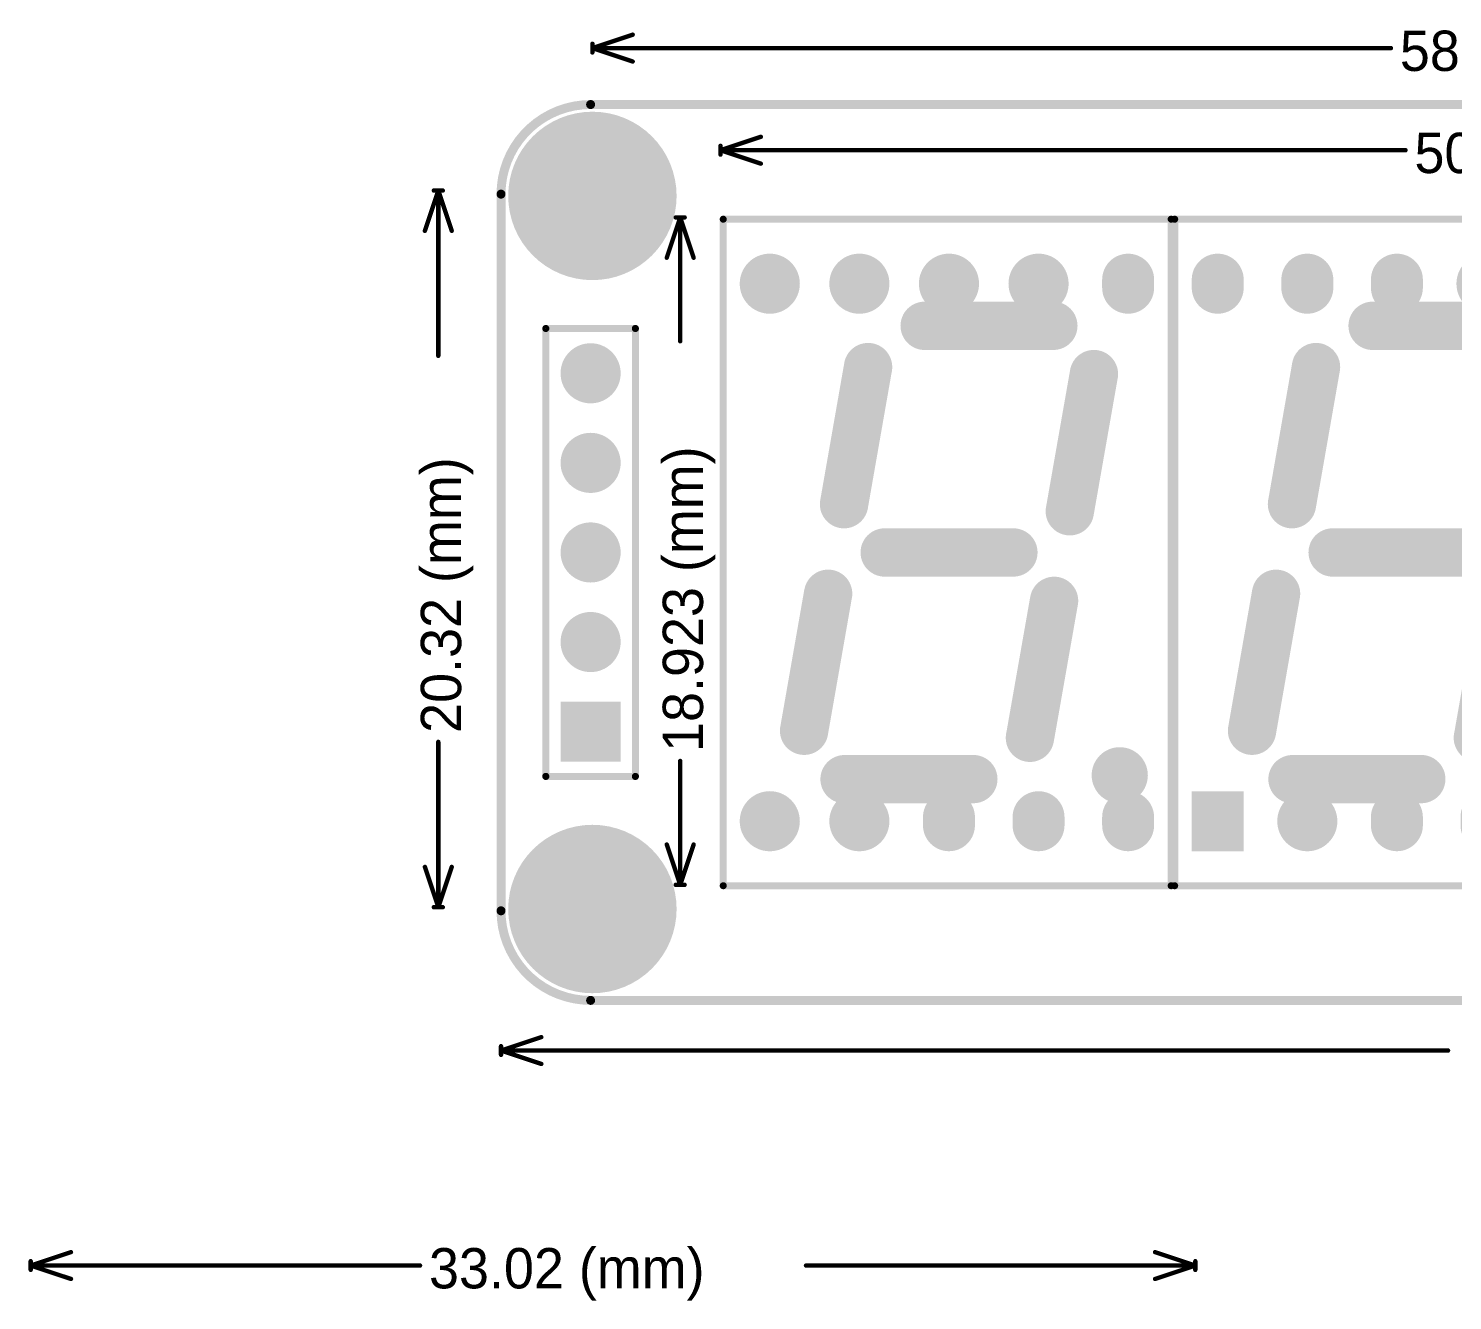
# Model space of a CAD drawing. Extents: x 12.54 to 17.22, y 8.73 to 12.6.
# Drawn here: x 13.098 to 14.687, y 11.181 to 12.601 of the extents above; entities that cross this region are included whole.
import ezdxf

# ---------------------------------------------------------------- set-up
doc = ezdxf.new("R2010")
doc.units = 0
doc.layers.get('0').update_dxf_attribs({"linetype": 'CONTINUOUS'})
for name, color, linetype in [('BOTTOMLAYER', 5, 'CONTINUOUS'), ('BOTTOMSOLDER', 6, 'CONTINUOUS'), ('KEEPOUTLAYER', 6, 'CONTINUOUS'), ('MULTILAYER', 9, 'CONTINUOUS'), ('TOPLAYER', 1, 'CONTINUOUS'), ('TOPOVERLAY', 2, 'CONTINUOUS'), ('TOPSOLDER', 216, 'CONTINUOUS')]:
    doc.layers.add(name, color=color, linetype=linetype)

# ---------------------------------------------------------------- blocks, each defined once
blk = doc.blocks.new('H_10')
at = {"layer": 'BOTTOMLAYER'}
for points, const_width in [([(-0.0148, 0.6, 1), (0.0148, 0.6, 1)], 0.0295), ([(0.0852, 0.6, 1), (0.1148, 0.6, 1)], 0.0295), ([(0.1852, 0.6, 1), (0.2148, 0.6, 1)], 0.0295), ([(0.2852, 0.6, 1), (0.3148, 0.6, 1)], 0.0295), ([(0.3875, 0.6045, 1), (0.4125, 0.6045, 1)], 0.025), ([(0.3875, 0.5955, 1), (0.4125, 0.5955, 1)], 0.025), ([(-0.0148, 0, 1), (0.0148, 0, 1)], 0.0295), ([(0.0852, 0, 1), (0.1148, 0, 1)], 0.0295), ([(0.1875, 0.0045, 1), (0.2125, 0.0045, 1)], 0.025), ([(0.1875, -0.0045, 1), (0.2125, -0.0045, 1)], 0.025), ([(0.2875, 0.0045, 1), (0.3125, 0.0045, 1)], 0.025), ([(0.2875, -0.0045, 1), (0.3125, -0.0045, 1)], 0.025), ([(0.3875, 0.0045, 1), (0.4125, 0.0045, 1)], 0.025), ([(0.3875, -0.0045, 1), (0.4125, -0.0045, 1)], 0.025)]:
    blk.add_lwpolyline(points, format="xyb", close=True, dxfattribs=dict(at, const_width=const_width))
at = {"layer": 'BOTTOMLAYER', "const_width": 0.05}
for points in [[(0.4, 0.6045), (0.4, 0.5955)], [(0.2, 0.0045), (0.2, -0.0045)], [(0.3, 0.0045), (0.3, -0.0045)], [(0.4, 0.0045), (0.4, -0.0045)]]:
    blk.add_lwpolyline(points, dxfattribs=at)
at = {"layer": 'BOTTOMSOLDER'}
for points, const_width in [([(-0.0168, 0.6, 1), (0.0168, 0.6, 1)], 0.0335), ([(0.0832, 0.6, 1), (0.1168, 0.6, 1)], 0.0335), ([(0.1832, 0.6, 1), (0.2168, 0.6, 1)], 0.0335), ([(0.2832, 0.6, 1), (0.3168, 0.6, 1)], 0.0335), ([(0.3855, 0.6045, 1), (0.4145, 0.6045, 1)], 0.029), ([(0.3855, 0.5955, 1), (0.4145, 0.5955, 1)], 0.029), ([(-0.0168, 0, 1), (0.0168, 0, 1)], 0.0335), ([(0.0832, 0, 1), (0.1168, 0, 1)], 0.0335), ([(0.1855, 0.0045, 1), (0.2145, 0.0045, 1)], 0.029), ([(0.2855, 0.0045, 1), (0.3145, 0.0045, 1)], 0.029), ([(0.3855, 0.0045, 1), (0.4145, 0.0045, 1)], 0.029), ([(0.1855, -0.0045, 1), (0.2145, -0.0045, 1)], 0.029), ([(0.2855, -0.0045, 1), (0.3145, -0.0045, 1)], 0.029), ([(0.3855, -0.0045, 1), (0.4145, -0.0045, 1)], 0.029)]:
    blk.add_lwpolyline(points, format="xyb", close=True, dxfattribs=dict(at, const_width=const_width))
at = {"layer": 'BOTTOMSOLDER', "const_width": 0.058}
for points in [[(0.4, 0.6045), (0.4, 0.5955)], [(0.2, 0.0045), (0.2, -0.0045)], [(0.3, 0.0045), (0.3, -0.0045)], [(0.4, 0.0045), (0.4, -0.0045)]]:
    blk.add_lwpolyline(points, dxfattribs=at)
at = {"layer": 'MULTILAYER'}
for points, const_width in [([(-0.0148, 0.6, 1), (0.0148, 0.6, 1)], 0.0295), ([(0.0852, 0.6, 1), (0.1148, 0.6, 1)], 0.0295), ([(0.1852, 0.6, 1), (0.2148, 0.6, 1)], 0.0295), ([(0.2852, 0.6, 1), (0.3148, 0.6, 1)], 0.0295), ([(0.3875, 0.6045, 1), (0.4125, 0.6045, 1)], 0.025), ([(0.3875, 0.5955, 1), (0.4125, 0.5955, 1)], 0.025), ([(-0.0148, 0, 1), (0.0148, 0, 1)], 0.0295), ([(0.0852, 0, 1), (0.1148, 0, 1)], 0.0295), ([(0.1875, 0.0045, 1), (0.2125, 0.0045, 1)], 0.025), ([(0.1875, -0.0045, 1), (0.2125, -0.0045, 1)], 0.025), ([(0.2875, 0.0045, 1), (0.3125, 0.0045, 1)], 0.025), ([(0.2875, -0.0045, 1), (0.3125, -0.0045, 1)], 0.025), ([(0.3875, 0.0045, 1), (0.4125, 0.0045, 1)], 0.025), ([(0.3875, -0.0045, 1), (0.4125, -0.0045, 1)], 0.025)]:
    blk.add_lwpolyline(points, format="xyb", close=True, dxfattribs=dict(at, const_width=const_width))
at = {"layer": 'MULTILAYER', "const_width": 0.05}
for points in [[(0.4, 0.6045), (0.4, 0.5955)], [(0.2, 0.0045), (0.2, -0.0045)], [(0.3, 0.0045), (0.3, -0.0045)], [(0.4, 0.0045), (0.4, -0.0045)]]:
    blk.add_lwpolyline(points, dxfattribs=at)
at = {"layer": 'TOPLAYER'}
for points, const_width in [([(-0.0148, 0.6, 1), (0.0148, 0.6, 1)], 0.0295), ([(0.0852, 0.6, 1), (0.1148, 0.6, 1)], 0.0295), ([(0.1852, 0.6, 1), (0.2148, 0.6, 1)], 0.0295), ([(0.2852, 0.6, 1), (0.3148, 0.6, 1)], 0.0295), ([(0.3875, 0.6045, 1), (0.4125, 0.6045, 1)], 0.025), ([(0.3875, 0.5955, 1), (0.4125, 0.5955, 1)], 0.025), ([(-0.0148, 0, 1), (0.0148, 0, 1)], 0.0295), ([(0.0852, 0, 1), (0.1148, 0, 1)], 0.0295), ([(0.1875, 0.0045, 1), (0.2125, 0.0045, 1)], 0.025), ([(0.1875, -0.0045, 1), (0.2125, -0.0045, 1)], 0.025), ([(0.2875, 0.0045, 1), (0.3125, 0.0045, 1)], 0.025), ([(0.2875, -0.0045, 1), (0.3125, -0.0045, 1)], 0.025), ([(0.3875, 0.0045, 1), (0.4125, 0.0045, 1)], 0.025), ([(0.3875, -0.0045, 1), (0.4125, -0.0045, 1)], 0.025)]:
    blk.add_lwpolyline(points, format="xyb", close=True, dxfattribs=dict(at, const_width=const_width))
at = {"layer": 'TOPLAYER', "const_width": 0.05}
for points in [[(0.4, 0.6045), (0.4, 0.5955)], [(0.2, 0.0045), (0.2, -0.0045)], [(0.3, 0.0045), (0.3, -0.0045)], [(0.4, 0.0045), (0.4, -0.0045)]]:
    blk.add_lwpolyline(points, dxfattribs=at)
at = {"layer": 'TOPOVERLAY'}
for points, const_width in [([(-0.052, -0.072), (-0.052, 0.672)], 0.00787), ([(-0.052, 0.672), (0.452, 0.672)], 0.00787), ([(0.452, -0.072), (0.452, 0.672)], 0.00787), ([(0.1729, 0.553), (0.3165, 0.553)], 0.0539), ([(0.0829, 0.3539), (0.1097, 0.5069)], 0.0539), ([(0.3349, 0.346), (0.3618, 0.4991)], 0.0539), ([(0.1283, 0.3), (0.272, 0.3)], 0.0539), ([(0.0383, 0.101), (0.0651, 0.2539)], 0.0539), ([(0.2904, 0.0931), (0.3173, 0.246)], 0.0539), ([(0.0835, 0.0469), (0.2272, 0.047)], 0.0539), ([(-0.052, -0.072), (0.452, -0.072)], 0.00787)]:
    blk.add_lwpolyline(points, dxfattribs=dict(at, const_width=const_width))
for points, const_width in [([(-0.0539, 0.672, 1), (-0.05, 0.672, 1)], 0.00394), ([(-0.0539, 0.672, 1), (-0.05, 0.672, 1)], 0.00394), ([(0.45, 0.672, 1), (0.4539, 0.672, 1)], 0.00394), ([(0.45, 0.672, 1), (0.4539, 0.672, 1)], 0.00394), ([(0.1594, 0.553, 1), (0.1864, 0.553, 1)], 0.027), ([(0.3031, 0.553, 1), (0.33, 0.553, 1)], 0.027), ([(0.0962, 0.5069, 1), (0.1232, 0.5069, 1)], 0.027), ([(0.3483, 0.4991, 1), (0.3753, 0.4991, 1)], 0.027), ([(0.0694, 0.3539, 1), (0.0964, 0.3539, 1)], 0.027), ([(0.3214, 0.346, 1), (0.3484, 0.346, 1)], 0.027), ([(0.1148, 0.3, 1), (0.1418, 0.3, 1)], 0.027), ([(0.2585, 0.3, 1), (0.2854, 0.3, 1)], 0.027), ([(0.0517, 0.2539, 1), (0.0786, 0.2539, 1)], 0.027), ([(0.3039, 0.246, 1), (0.3308, 0.246, 1)], 0.027), ([(0.0248, 0.101, 1), (0.0518, 0.101, 1)], 0.027), ([(0.2769, 0.0931, 1), (0.3038, 0.0931, 1)], 0.027), ([(0.4023, 0.0513, 1), (0.379, 0.0513, 1)], 0.0394), ([(0.07, 0.0469, 1), (0.097, 0.0469, 1)], 0.027), ([(0.2138, 0.047, 1), (0.2407, 0.047, 1)], 0.027), ([(0.3691, 0.0513, 1), (0.3888, 0.0513, 1)], 0.0197), ([(0.3924, 0.0513, 1), (0.4121, 0.0513, 1)], 0.0197), ([(-0.0539, -0.072, 1), (-0.05, -0.072, 1)], 0.00394), ([(-0.0539, -0.072, 1), (-0.05, -0.072, 1)], 0.00394), ([(0.45, -0.072, 1), (0.4539, -0.072, 1)], 0.00394), ([(0.45, -0.072, 1), (0.4539, -0.072, 1)], 0.00394)]:
    blk.add_lwpolyline(points, format="xyb", close=True, dxfattribs=dict(at, const_width=const_width))
at = {"layer": 'TOPSOLDER'}
for points, const_width in [([(-0.0168, 0.6, 1), (0.0168, 0.6, 1)], 0.0335), ([(0.0832, 0.6, 1), (0.1168, 0.6, 1)], 0.0335), ([(0.1832, 0.6, 1), (0.2168, 0.6, 1)], 0.0335), ([(0.2832, 0.6, 1), (0.3168, 0.6, 1)], 0.0335), ([(0.3855, 0.6045, 1), (0.4145, 0.6045, 1)], 0.029), ([(0.3855, 0.5955, 1), (0.4145, 0.5955, 1)], 0.029), ([(-0.0168, 0, 1), (0.0168, 0, 1)], 0.0335), ([(0.0832, 0, 1), (0.1168, 0, 1)], 0.0335), ([(0.1855, 0.0045, 1), (0.2145, 0.0045, 1)], 0.029), ([(0.2855, 0.0045, 1), (0.3145, 0.0045, 1)], 0.029), ([(0.3855, 0.0045, 1), (0.4145, 0.0045, 1)], 0.029), ([(0.1855, -0.0045, 1), (0.2145, -0.0045, 1)], 0.029), ([(0.2855, -0.0045, 1), (0.3145, -0.0045, 1)], 0.029), ([(0.3855, -0.0045, 1), (0.4145, -0.0045, 1)], 0.029)]:
    blk.add_lwpolyline(points, format="xyb", close=True, dxfattribs=dict(at, const_width=const_width))
at = {"layer": 'TOPSOLDER', "const_width": 0.058}
for points in [[(0.4, 0.6045), (0.4, 0.5955)], [(0.2, 0.0045), (0.2, -0.0045)], [(0.3, 0.0045), (0.3, -0.0045)], [(0.4, 0.0045), (0.4, -0.0045)]]:
    blk.add_lwpolyline(points, dxfattribs=at)
blk = doc.blocks.new('H_11')
at = {"layer": 'BOTTOMLAYER', "const_width": 0.05}
for points in [[(0, 0.6045), (0, 0.5955)], [(0.1, 0.6045), (0.1, 0.5955)], [(0.2, 0.6045), (0.2, 0.5955)], [(0.2, 0.0045), (0.2, -0.0045)], [(0.3, 0.0045), (0.3, -0.0045)], [(0.4, 0.0045), (0.4, -0.0045)]]:
    blk.add_lwpolyline(points, dxfattribs=at)
at = {"layer": 'BOTTOMLAYER'}
for points, const_width in [([(-0.0125, 0.6045, 1), (0.0125, 0.6045, 1)], 0.025), ([(-0.0125, 0.5955, 1), (0.0125, 0.5955, 1)], 0.025), ([(0.0875, 0.6045, 1), (0.1125, 0.6045, 1)], 0.025), ([(0.0875, 0.5955, 1), (0.1125, 0.5955, 1)], 0.025), ([(0.1875, 0.6045, 1), (0.2125, 0.6045, 1)], 0.025), ([(0.1875, 0.5955, 1), (0.2125, 0.5955, 1)], 0.025), ([(0.2852, 0.6, 1), (0.3148, 0.6, 1)], 0.0295), ([(0.3852, 0.6, 1), (0.4148, 0.6, 1)], 0.0295), ([(0.0852, 0, 1), (0.1148, 0, 1)], 0.0295), ([(0.1875, 0.0045, 1), (0.2125, 0.0045, 1)], 0.025), ([(0.1875, -0.0045, 1), (0.2125, -0.0045, 1)], 0.025), ([(0.2875, 0.0045, 1), (0.3125, 0.0045, 1)], 0.025), ([(0.2875, -0.0045, 1), (0.3125, -0.0045, 1)], 0.025), ([(0.3875, 0.0045, 1), (0.4125, 0.0045, 1)], 0.025), ([(0.3875, -0.0045, 1), (0.4125, -0.0045, 1)], 0.025)]:
    blk.add_lwpolyline(points, format="xyb", close=True, dxfattribs=dict(at, const_width=const_width))
blk.add_solid([(0.025, -0.0295), (0.025, 0.0295), (-0.025, -0.0295), (-0.025, 0.0295)], dxfattribs=at)
at = {"layer": 'BOTTOMSOLDER', "const_width": 0.058}
for points in [[(0, 0.6045), (0, 0.5955)], [(0.1, 0.6045), (0.1, 0.5955)], [(0.2, 0.6045), (0.2, 0.5955)], [(0.2, 0.0045), (0.2, -0.0045)], [(0.3, 0.0045), (0.3, -0.0045)], [(0.4, 0.0045), (0.4, -0.0045)]]:
    blk.add_lwpolyline(points, dxfattribs=at)
at = {"layer": 'BOTTOMSOLDER'}
for points, const_width in [([(-0.0145, 0.6045, 1), (0.0145, 0.6045, 1)], 0.029), ([(-0.0145, 0.5955, 1), (0.0145, 0.5955, 1)], 0.029), ([(0.0855, 0.6045, 1), (0.1145, 0.6045, 1)], 0.029), ([(0.0855, 0.5955, 1), (0.1145, 0.5955, 1)], 0.029), ([(0.1855, 0.6045, 1), (0.2145, 0.6045, 1)], 0.029), ([(0.1855, 0.5955, 1), (0.2145, 0.5955, 1)], 0.029), ([(0.2832, 0.6, 1), (0.3168, 0.6, 1)], 0.0335), ([(0.3832, 0.6, 1), (0.4168, 0.6, 1)], 0.0335), ([(0.0832, 0, 1), (0.1168, 0, 1)], 0.0335), ([(0.1855, 0.0045, 1), (0.2145, 0.0045, 1)], 0.029), ([(0.2855, 0.0045, 1), (0.3145, 0.0045, 1)], 0.029), ([(0.3855, 0.0045, 1), (0.4145, 0.0045, 1)], 0.029), ([(0.1855, -0.0045, 1), (0.2145, -0.0045, 1)], 0.029), ([(0.2855, -0.0045, 1), (0.3145, -0.0045, 1)], 0.029), ([(0.3855, -0.0045, 1), (0.4145, -0.0045, 1)], 0.029)]:
    blk.add_lwpolyline(points, format="xyb", close=True, dxfattribs=dict(at, const_width=const_width))
blk.add_solid([(0.029, -0.0335), (0.029, 0.0335), (-0.029, -0.0335), (-0.029, 0.0335)], dxfattribs=at)
at = {"layer": 'MULTILAYER', "const_width": 0.05}
for points in [[(0, 0.6045), (0, 0.5955)], [(0.1, 0.6045), (0.1, 0.5955)], [(0.2, 0.6045), (0.2, 0.5955)], [(0.2, 0.0045), (0.2, -0.0045)], [(0.3, 0.0045), (0.3, -0.0045)], [(0.4, 0.0045), (0.4, -0.0045)]]:
    blk.add_lwpolyline(points, dxfattribs=at)
at = {"layer": 'MULTILAYER'}
for points, const_width in [([(-0.0125, 0.6045, 1), (0.0125, 0.6045, 1)], 0.025), ([(-0.0125, 0.5955, 1), (0.0125, 0.5955, 1)], 0.025), ([(0.0875, 0.6045, 1), (0.1125, 0.6045, 1)], 0.025), ([(0.0875, 0.5955, 1), (0.1125, 0.5955, 1)], 0.025), ([(0.1875, 0.6045, 1), (0.2125, 0.6045, 1)], 0.025), ([(0.1875, 0.5955, 1), (0.2125, 0.5955, 1)], 0.025), ([(0.2852, 0.6, 1), (0.3148, 0.6, 1)], 0.0295), ([(0.3852, 0.6, 1), (0.4148, 0.6, 1)], 0.0295), ([(0.0852, 0, 1), (0.1148, 0, 1)], 0.0295), ([(0.1875, 0.0045, 1), (0.2125, 0.0045, 1)], 0.025), ([(0.1875, -0.0045, 1), (0.2125, -0.0045, 1)], 0.025), ([(0.2875, 0.0045, 1), (0.3125, 0.0045, 1)], 0.025), ([(0.2875, -0.0045, 1), (0.3125, -0.0045, 1)], 0.025), ([(0.3875, 0.0045, 1), (0.4125, 0.0045, 1)], 0.025), ([(0.3875, -0.0045, 1), (0.4125, -0.0045, 1)], 0.025)]:
    blk.add_lwpolyline(points, format="xyb", close=True, dxfattribs=dict(at, const_width=const_width))
blk.add_solid([(0.025, -0.0295), (0.025, 0.0295), (-0.025, -0.0295), (-0.025, 0.0295)], dxfattribs=at)
at = {"layer": 'TOPLAYER', "const_width": 0.05}
for points in [[(0, 0.6045), (0, 0.5955)], [(0.1, 0.6045), (0.1, 0.5955)], [(0.2, 0.6045), (0.2, 0.5955)], [(0.2, 0.0045), (0.2, -0.0045)], [(0.3, 0.0045), (0.3, -0.0045)], [(0.4, 0.0045), (0.4, -0.0045)]]:
    blk.add_lwpolyline(points, dxfattribs=at)
at = {"layer": 'TOPLAYER'}
for points, const_width in [([(-0.0125, 0.6045, 1), (0.0125, 0.6045, 1)], 0.025), ([(-0.0125, 0.5955, 1), (0.0125, 0.5955, 1)], 0.025), ([(0.0875, 0.6045, 1), (0.1125, 0.6045, 1)], 0.025), ([(0.0875, 0.5955, 1), (0.1125, 0.5955, 1)], 0.025), ([(0.1875, 0.6045, 1), (0.2125, 0.6045, 1)], 0.025), ([(0.1875, 0.5955, 1), (0.2125, 0.5955, 1)], 0.025), ([(0.2852, 0.6, 1), (0.3148, 0.6, 1)], 0.0295), ([(0.3852, 0.6, 1), (0.4148, 0.6, 1)], 0.0295), ([(0.0852, 0, 1), (0.1148, 0, 1)], 0.0295), ([(0.1875, 0.0045, 1), (0.2125, 0.0045, 1)], 0.025), ([(0.1875, -0.0045, 1), (0.2125, -0.0045, 1)], 0.025), ([(0.2875, 0.0045, 1), (0.3125, 0.0045, 1)], 0.025), ([(0.2875, -0.0045, 1), (0.3125, -0.0045, 1)], 0.025), ([(0.3875, 0.0045, 1), (0.4125, 0.0045, 1)], 0.025), ([(0.3875, -0.0045, 1), (0.4125, -0.0045, 1)], 0.025)]:
    blk.add_lwpolyline(points, format="xyb", close=True, dxfattribs=dict(at, const_width=const_width))
blk.add_solid([(0.025, -0.0295), (0.025, 0.0295), (-0.025, -0.0295), (-0.025, 0.0295)], dxfattribs=at)
at = {"layer": 'TOPOVERLAY'}
for points, const_width in [([(-0.052, -0.072), (-0.052, 0.672)], 0.00787), ([(-0.052, 0.672), (0.452, 0.672)], 0.00787), ([(0.452, -0.072), (0.452, 0.672)], 0.00787), ([(0.1729, 0.553), (0.3165, 0.553)], 0.0539), ([(0.0829, 0.3539), (0.1097, 0.5069)], 0.0539), ([(0.3349, 0.346), (0.3618, 0.4991)], 0.0539), ([(0.1283, 0.3), (0.272, 0.3)], 0.0539), ([(0.0383, 0.101), (0.0651, 0.2539)], 0.0539), ([(0.2904, 0.0931), (0.3173, 0.246)], 0.0539), ([(0.0835, 0.0469), (0.2272, 0.047)], 0.0539), ([(-0.052, -0.072), (0.452, -0.072)], 0.00787)]:
    blk.add_lwpolyline(points, dxfattribs=dict(at, const_width=const_width))
for points, const_width in [([(-0.0539, 0.672, 1), (-0.05, 0.672, 1)], 0.00394), ([(-0.0539, 0.672, 1), (-0.05, 0.672, 1)], 0.00394), ([(0.45, 0.672, 1), (0.4539, 0.672, 1)], 0.00394), ([(0.45, 0.672, 1), (0.4539, 0.672, 1)], 0.00394), ([(0.1594, 0.553, 1), (0.1864, 0.553, 1)], 0.027), ([(0.3031, 0.553, 1), (0.33, 0.553, 1)], 0.027), ([(0.0962, 0.5069, 1), (0.1232, 0.5069, 1)], 0.027), ([(0.3483, 0.4991, 1), (0.3753, 0.4991, 1)], 0.027), ([(0.0694, 0.3539, 1), (0.0964, 0.3539, 1)], 0.027), ([(0.3214, 0.346, 1), (0.3484, 0.346, 1)], 0.027), ([(0.1148, 0.3, 1), (0.1418, 0.3, 1)], 0.027), ([(0.2585, 0.3, 1), (0.2854, 0.3, 1)], 0.027), ([(0.0517, 0.2539, 1), (0.0786, 0.2539, 1)], 0.027), ([(0.3039, 0.246, 1), (0.3308, 0.246, 1)], 0.027), ([(0.0248, 0.101, 1), (0.0518, 0.101, 1)], 0.027), ([(0.2769, 0.0931, 1), (0.3038, 0.0931, 1)], 0.027), ([(0.4023, 0.0513, 1), (0.379, 0.0513, 1)], 0.0394), ([(0.07, 0.0469, 1), (0.097, 0.0469, 1)], 0.027), ([(0.2138, 0.047, 1), (0.2407, 0.047, 1)], 0.027), ([(0.3691, 0.0513, 1), (0.3888, 0.0513, 1)], 0.0197), ([(0.3924, 0.0513, 1), (0.4121, 0.0513, 1)], 0.0197), ([(-0.0539, -0.072, 1), (-0.05, -0.072, 1)], 0.00394), ([(-0.0539, -0.072, 1), (-0.05, -0.072, 1)], 0.00394), ([(0.45, -0.072, 1), (0.4539, -0.072, 1)], 0.00394), ([(0.45, -0.072, 1), (0.4539, -0.072, 1)], 0.00394)]:
    blk.add_lwpolyline(points, format="xyb", close=True, dxfattribs=dict(at, const_width=const_width))
at = {"layer": 'TOPSOLDER', "const_width": 0.058}
for points in [[(0, 0.6045), (0, 0.5955)], [(0.1, 0.6045), (0.1, 0.5955)], [(0.2, 0.6045), (0.2, 0.5955)], [(0.2, 0.0045), (0.2, -0.0045)], [(0.3, 0.0045), (0.3, -0.0045)], [(0.4, 0.0045), (0.4, -0.0045)]]:
    blk.add_lwpolyline(points, dxfattribs=at)
at = {"layer": 'TOPSOLDER'}
for points, const_width in [([(-0.0145, 0.6045, 1), (0.0145, 0.6045, 1)], 0.029), ([(-0.0145, 0.5955, 1), (0.0145, 0.5955, 1)], 0.029), ([(0.0855, 0.6045, 1), (0.1145, 0.6045, 1)], 0.029), ([(0.0855, 0.5955, 1), (0.1145, 0.5955, 1)], 0.029), ([(0.1855, 0.6045, 1), (0.2145, 0.6045, 1)], 0.029), ([(0.1855, 0.5955, 1), (0.2145, 0.5955, 1)], 0.029), ([(0.2832, 0.6, 1), (0.3168, 0.6, 1)], 0.0335), ([(0.3832, 0.6, 1), (0.4168, 0.6, 1)], 0.0335), ([(0.0832, 0, 1), (0.1168, 0, 1)], 0.0335), ([(0.1855, 0.0045, 1), (0.2145, 0.0045, 1)], 0.029), ([(0.2855, 0.0045, 1), (0.3145, 0.0045, 1)], 0.029), ([(0.3855, 0.0045, 1), (0.4145, 0.0045, 1)], 0.029), ([(0.1855, -0.0045, 1), (0.2145, -0.0045, 1)], 0.029), ([(0.2855, -0.0045, 1), (0.3145, -0.0045, 1)], 0.029), ([(0.3855, -0.0045, 1), (0.4145, -0.0045, 1)], 0.029)]:
    blk.add_lwpolyline(points, format="xyb", close=True, dxfattribs=dict(at, const_width=const_width))
blk.add_solid([(0.029, -0.0335), (0.029, 0.0335), (-0.029, -0.0335), (-0.029, 0.0335)], dxfattribs=at)
blk = doc.blocks.new('HDR1X5_14')
at = {"layer": 'BOTTOMLAYER', "const_width": 0.0295}
for points in [[(0.0852, 0, 1), (0.1148, 0, 1)], [(0.1852, 0, 1), (0.2148, 0, 1)], [(0.2852, 0, 1), (0.3148, 0, 1)], [(0.3852, 0, 1), (0.4148, 0, 1)]]:
    blk.add_lwpolyline(points, format="xyb", close=True, dxfattribs=at)
at = {"layer": 'BOTTOMLAYER'}
blk.add_solid([(-0.0295, -0.0295), (0.0295, -0.0295), (-0.0295, 0.0295), (0.0295, 0.0295)], dxfattribs=at)
at = {"layer": 'BOTTOMSOLDER', "const_width": 0.0335}
for points in [[(0.0832, 0, 1), (0.1168, 0, 1)], [(0.1832, 0, 1), (0.2168, 0, 1)], [(0.2832, 0, 1), (0.3168, 0, 1)], [(0.3832, 0, 1), (0.4168, 0, 1)]]:
    blk.add_lwpolyline(points, format="xyb", close=True, dxfattribs=at)
at = {"layer": 'BOTTOMSOLDER'}
blk.add_solid([(-0.0335, -0.0335), (0.0335, -0.0335), (-0.0335, 0.0335), (0.0335, 0.0335)], dxfattribs=at)
at = {"layer": 'MULTILAYER', "const_width": 0.0295}
for points in [[(0.0852, 0, 1), (0.1148, 0, 1)], [(0.1852, 0, 1), (0.2148, 0, 1)], [(0.2852, 0, 1), (0.3148, 0, 1)], [(0.3852, 0, 1), (0.4148, 0, 1)]]:
    blk.add_lwpolyline(points, format="xyb", close=True, dxfattribs=at)
at = {"layer": 'MULTILAYER'}
blk.add_solid([(-0.0295, -0.0295), (0.0295, -0.0295), (-0.0295, 0.0295), (0.0295, 0.0295)], dxfattribs=at)
at = {"layer": 'TOPLAYER', "const_width": 0.0295}
for points in [[(0.0852, 0, 1), (0.1148, 0, 1)], [(0.1852, 0, 1), (0.2148, 0, 1)], [(0.2852, 0, 1), (0.3148, 0, 1)], [(0.3852, 0, 1), (0.4148, 0, 1)]]:
    blk.add_lwpolyline(points, format="xyb", close=True, dxfattribs=at)
at = {"layer": 'TOPLAYER'}
blk.add_solid([(-0.0295, -0.0295), (0.0295, -0.0295), (-0.0295, 0.0295), (0.0295, 0.0295)], dxfattribs=at)
at = {"layer": 'TOPOVERLAY', "const_width": 0.00787}
for points in [[(-0.05, 0.05), (-0.05, -0.05)], [(-0.05, 0.05), (0.45, 0.05)], [(0.45, 0.05), (0.45, -0.05)], [(-0.05, -0.05), (0.45, -0.05)]]:
    blk.add_lwpolyline(points, dxfattribs=at)
at = {"layer": 'TOPOVERLAY', "const_width": 0.00394}
for points in [[(-0.052, 0.05, 1), (-0.048, 0.05, 1)], [(-0.052, 0.05, 1), (-0.048, 0.05, 1)], [(0.448, 0.05, 1), (0.452, 0.05, 1)], [(0.448, 0.05, 1), (0.452, 0.05, 1)], [(-0.052, -0.05, 1), (-0.048, -0.05, 1)], [(-0.052, -0.05, 1), (-0.048, -0.05, 1)], [(0.448, -0.05, 1), (0.452, -0.05, 1)], [(0.448, -0.05, 1), (0.452, -0.05, 1)]]:
    blk.add_lwpolyline(points, format="xyb", close=True, dxfattribs=at)
at = {"layer": 'TOPSOLDER', "const_width": 0.0335}
for points in [[(0.0832, 0, 1), (0.1168, 0, 1)], [(0.1832, 0, 1), (0.2168, 0, 1)], [(0.2832, 0, 1), (0.3168, 0, 1)], [(0.3832, 0, 1), (0.4168, 0, 1)]]:
    blk.add_lwpolyline(points, format="xyb", close=True, dxfattribs=at)
at = {"layer": 'TOPSOLDER'}
blk.add_solid([(-0.0335, -0.0335), (0.0335, -0.0335), (-0.0335, 0.0335), (0.0335, 0.0335)], dxfattribs=at)

msp = doc.modelspace()

# ---------------------------------------------------------------- linework, layer by layer
at = {"layer": 'BOTTOMLAYER', "const_width": 0.09}
for points in [[(13.682, 12.414, 1), (13.772, 12.414, 1)], [(13.682, 11.618, 1), (13.772, 11.618, 1)]]:
    msp.add_lwpolyline(points, format="xyb", close=True, dxfattribs=at)
at = {"layer": 'BOTTOMSOLDER', "const_width": 0.094}
for points in [[(13.68, 12.414, 1), (13.774, 12.414, 1)], [(13.68, 11.618, 1), (13.774, 11.618, 1)]]:
    msp.add_lwpolyline(points, format="xyb", close=True, dxfattribs=at)
at = {"layer": 'KEEPOUTLAYER', "const_width": 0.01}
for points in [[(13.625, 12.416, -0.414214), (13.725, 12.516)], [(13.725, 11.516, -0.414214), (13.625, 11.616)]]:
    msp.add_lwpolyline(points, format="xyb", dxfattribs=at)
for points in [[(13.725, 12.516), (16.025, 12.516)], [(13.625, 11.616), (13.625, 12.416)], [(13.725, 11.516), (16.025, 11.516)]]:
    msp.add_lwpolyline(points, dxfattribs=at)
at = {"layer": 'KEEPOUTLAYER', "const_width": 0.005}
for points in [[(13.7225, 12.516, 1), (13.7275, 12.516, 1)], [(13.7225, 12.516, 1), (13.7275, 12.516, 1)], [(13.6225, 12.416, 1), (13.6275, 12.416, 1)], [(13.6225, 12.416, 1), (13.6275, 12.416, 1)], [(13.6225, 11.616, 1), (13.6275, 11.616, 1)], [(13.6225, 11.616, 1), (13.6275, 11.616, 1)], [(13.7225, 11.516, 1), (13.7275, 11.516, 1)], [(13.7225, 11.516, 1), (13.7275, 11.516, 1)]]:
    msp.add_lwpolyline(points, format="xyb", close=True, dxfattribs=at)
at = {"layer": 'MULTILAYER', "const_width": 0.09}
for points in [[(13.682, 12.414, 1), (13.772, 12.414, 1)], [(13.682, 11.618, 1), (13.772, 11.618, 1)]]:
    msp.add_lwpolyline(points, format="xyb", close=True, dxfattribs=at)
at = {"layer": 'TOPLAYER', "const_width": 0.00492}
for points in [[(13.727, 12.579), (13.772, 12.594)], [(13.727, 12.5741), (13.727, 12.5839)], [(13.727, 12.579), (13.772, 12.564)], [(13.727, 12.579), (14.6183, 12.579)], [(13.87, 12.465), (13.915, 12.48)], [(13.87, 12.4601), (13.87, 12.4699)], [(13.87, 12.465), (13.915, 12.45)], [(13.87, 12.465), (14.6346, 12.465)], [(13.54, 12.375), (13.555, 12.42)], [(13.5501, 12.42), (13.5599, 12.42)], [(13.555, 12.42), (13.57, 12.375)], [(13.555, 12.2354), (13.555, 12.42)], [(13.81, 12.345), (13.825, 12.39)], [(13.8201, 12.39), (13.8299, 12.39)], [(13.825, 12.39), (13.84, 12.345)], [(13.825, 12.2517), (13.825, 12.39)], [(13.555, 11.62), (13.555, 11.8046)], [(13.825, 11.645), (13.825, 11.7833)], [(13.81, 11.69), (13.825, 11.645)], [(13.825, 11.645), (13.84, 11.69)], [(13.54, 11.665), (13.555, 11.62)], [(13.555, 11.62), (13.57, 11.665)], [(13.8201, 11.645), (13.8299, 11.645)], [(13.5501, 11.62), (13.5599, 11.62)], [(13.625, 11.46), (13.67, 11.475)], [(13.625, 11.4551), (13.625, 11.4649)], [(13.625, 11.46), (13.67, 11.445)], [(13.625, 11.46), (14.6821, 11.46)], [(13.1, 11.22), (13.145, 11.235)], [(13.1, 11.2151), (13.1, 11.2249)], [(13.1, 11.22), (13.145, 11.205)], [(13.1, 11.22), (13.5346, 11.22)], [(13.9654, 11.22), (14.4, 11.22)], [(14.355, 11.235), (14.4, 11.22)], [(14.355, 11.205), (14.4, 11.22)], [(14.4, 11.2151), (14.4, 11.2249)]]:
    msp.add_lwpolyline(points, dxfattribs=at)
at = {"layer": 'TOPLAYER'}
for points, const_width in [([(13.7708, 12.594, 1), (13.7732, 12.594, 1)], 0.00246), ([(13.7258, 12.5839, 1), (13.7282, 12.5839, 1)], 0.00246), ([(13.7258, 12.579, 1), (13.7282, 12.579, 1)], 0.00246), ([(13.7258, 12.579, 1), (13.7282, 12.579, 1)], 0.00246), ([(13.7258, 12.579, 1), (13.7282, 12.579, 1)], 0.00246), ([(13.7258, 12.5741, 1), (13.7282, 12.5741, 1)], 0.00246), ([(14.6171, 12.579, 1), (14.6196, 12.579, 1)], 0.00246), ([(13.7708, 12.564, 1), (13.7732, 12.564, 1)], 0.00246), ([(13.682, 12.414, 1), (13.772, 12.414, 1)], 0.09), ([(13.9138, 12.48, 1), (13.9162, 12.48, 1)], 0.00246), ([(13.8688, 12.4699, 1), (13.8712, 12.4699, 1)], 0.00246), ([(13.8688, 12.465, 1), (13.8712, 12.465, 1)], 0.00246), ([(13.8688, 12.465, 1), (13.8712, 12.465, 1)], 0.00246), ([(13.8688, 12.465, 1), (13.8712, 12.465, 1)], 0.00246), ([(13.8688, 12.4601, 1), (13.8712, 12.4601, 1)], 0.00246), ([(14.6333, 12.465, 1), (14.6358, 12.465, 1)], 0.00246), ([(13.9138, 12.45, 1), (13.9162, 12.45, 1)], 0.00246), ([(13.5488, 12.42, 1), (13.5513, 12.42, 1)], 0.00246), ([(13.5538, 12.42, 1), (13.5562, 12.42, 1)], 0.00246), ([(13.5538, 12.42, 1), (13.5562, 12.42, 1)], 0.00246), ([(13.5538, 12.42, 1), (13.5562, 12.42, 1)], 0.00246), ([(13.5587, 12.42, 1), (13.5612, 12.42, 1)], 0.00246), ([(13.8188, 12.39, 1), (13.8213, 12.39, 1)], 0.00246), ([(13.8238, 12.39, 1), (13.8262, 12.39, 1)], 0.00246), ([(13.8238, 12.39, 1), (13.8262, 12.39, 1)], 0.00246), ([(13.8238, 12.39, 1), (13.8262, 12.39, 1)], 0.00246), ([(13.8287, 12.39, 1), (13.8312, 12.39, 1)], 0.00246), ([(13.5388, 12.375, 1), (13.5412, 12.375, 1)], 0.00246), ([(13.5688, 12.375, 1), (13.5712, 12.375, 1)], 0.00246), ([(13.8088, 12.345, 1), (13.8112, 12.345, 1)], 0.00246), ([(13.8388, 12.345, 1), (13.8412, 12.345, 1)], 0.00246), ([(13.8238, 12.2517, 1), (13.8262, 12.2517, 1)], 0.00246), ([(13.5538, 12.2354, 1), (13.5562, 12.2354, 1)], 0.00246), ([(13.5538, 11.8046, 1), (13.5562, 11.8046, 1)], 0.00246), ([(13.8238, 11.7833, 1), (13.8262, 11.7833, 1)], 0.00246), ([(13.682, 11.618, 1), (13.772, 11.618, 1)], 0.09), ([(13.8088, 11.69, 1), (13.8112, 11.69, 1)], 0.00246), ([(13.8388, 11.69, 1), (13.8412, 11.69, 1)], 0.00246), ([(13.5388, 11.665, 1), (13.5412, 11.665, 1)], 0.00246), ([(13.5688, 11.665, 1), (13.5712, 11.665, 1)], 0.00246), ([(13.8188, 11.645, 1), (13.8213, 11.645, 1)], 0.00246), ([(13.8238, 11.645, 1), (13.8262, 11.645, 1)], 0.00246), ([(13.8238, 11.645, 1), (13.8262, 11.645, 1)], 0.00246), ([(13.8238, 11.645, 1), (13.8262, 11.645, 1)], 0.00246), ([(13.8287, 11.645, 1), (13.8312, 11.645, 1)], 0.00246), ([(13.5488, 11.62, 1), (13.5513, 11.62, 1)], 0.00246), ([(13.5538, 11.62, 1), (13.5562, 11.62, 1)], 0.00246), ([(13.5538, 11.62, 1), (13.5562, 11.62, 1)], 0.00246), ([(13.5538, 11.62, 1), (13.5562, 11.62, 1)], 0.00246), ([(13.5587, 11.62, 1), (13.5612, 11.62, 1)], 0.00246), ([(13.6688, 11.475, 1), (13.6712, 11.475, 1)], 0.00246), ([(13.6238, 11.4649, 1), (13.6262, 11.4649, 1)], 0.00246), ([(13.6238, 11.46, 1), (13.6262, 11.46, 1)], 0.00246), ([(13.6238, 11.46, 1), (13.6262, 11.46, 1)], 0.00246), ([(13.6238, 11.46, 1), (13.6262, 11.46, 1)], 0.00246), ([(14.6808, 11.46, 1), (14.6833, 11.46, 1)], 0.00246), ([(13.6238, 11.4551, 1), (13.6262, 11.4551, 1)], 0.00246), ([(13.6688, 11.445, 1), (13.6712, 11.445, 1)], 0.00246), ([(13.0988, 11.2249, 1), (13.1012, 11.2249, 1)], 0.00246), ([(13.0988, 11.22, 1), (13.1012, 11.22, 1)], 0.00246), ([(13.0988, 11.22, 1), (13.1012, 11.22, 1)], 0.00246), ([(13.0988, 11.22, 1), (13.1012, 11.22, 1)], 0.00246), ([(13.1438, 11.235, 1), (13.1462, 11.235, 1)], 0.00246), ([(13.5333, 11.22, 1), (13.5358, 11.22, 1)], 0.00246), ([(13.9642, 11.22, 1), (13.9667, 11.22, 1)], 0.00246), ([(14.3538, 11.235, 1), (14.3562, 11.235, 1)], 0.00246), ([(14.3988, 11.2249, 1), (14.4012, 11.2249, 1)], 0.00246), ([(14.3988, 11.22, 1), (14.4012, 11.22, 1)], 0.00246), ([(14.3988, 11.22, 1), (14.4012, 11.22, 1)], 0.00246), ([(14.3988, 11.22, 1), (14.4012, 11.22, 1)], 0.00246), ([(13.0988, 11.2151, 1), (13.1012, 11.2151, 1)], 0.00246), ([(13.1438, 11.205, 1), (13.1462, 11.205, 1)], 0.00246), ([(14.3538, 11.205, 1), (14.3562, 11.205, 1)], 0.00246), ([(14.3988, 11.2151, 1), (14.4012, 11.2151, 1)], 0.00246)]:
    msp.add_lwpolyline(points, format="xyb", close=True, dxfattribs=dict(at, const_width=const_width))
at = {"layer": 'TOPSOLDER', "const_width": 0.094}
for points in [[(13.68, 12.414, 1), (13.774, 12.414, 1)], [(13.68, 11.618, 1), (13.774, 11.618, 1)]]:
    msp.add_lwpolyline(points, format="xyb", close=True, dxfattribs=at)

# ---------------------------------------------------------------- block references
for name, p in [('H_10', (13.925, 11.716)), ('H_11', (14.425, 11.716))]:
    msp.add_blockref(name, p)
at = {"rotation": 90}
msp.add_blockref('HDR1X5_14', (13.725, 11.816), dxfattribs=at)

# ---------------------------------------------------------------- texts
at = {"layer": 'TOPLAYER'}
for s, p in [('58.3184 (mm)', (14.6283, 12.5535)), ('50.927 (mm)', (14.6446, 12.4395)), ('33.02 (mm)', (13.5446, 11.1945))]:
    msp.add_text(s, height=0.045, dxfattribs=at).set_placement(p)
for s, p in [('18.923 (mm)', (13.8505, 11.7933)), ('20.32 (mm)', (13.5805, 11.8146))]:
    msp.add_text(s, height=0.045, rotation=90, dxfattribs=at).set_placement(p)

doc.saveas('drawing.dxf')
